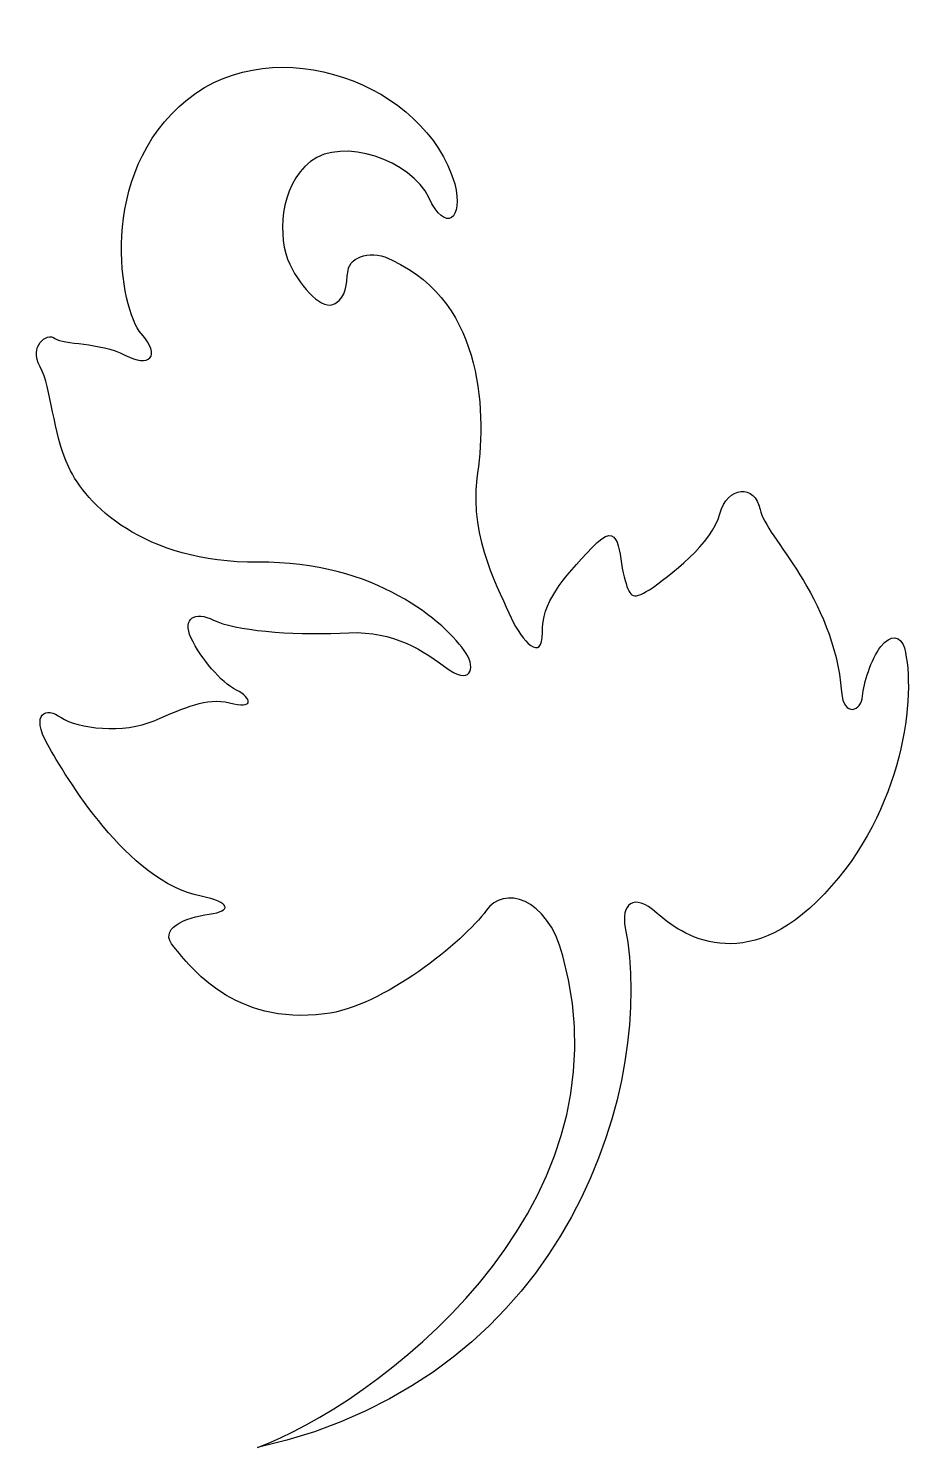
# Model space of a CAD drawing. Header units: centimetres. Extents: x -6.5 to 6.5, y -10 to 10.6.
import ezdxf

# ---------------------------------------------------------------- set-up
doc = ezdxf.new("R2010")
doc.units = ezdxf.units.CM
doc.header["$MEASUREMENT"] = 0
doc.layers.add('Camada 1', color=7, linetype='Continuous')

msp = doc.modelspace()

# ---------------------------------------------------------------- linework, layer by layer
at = {"layer": 'Camada 1'}
msp.add_open_spline([(5.9443, 1.6122), (5.79949, 1.41969), (5.69726, 1.08396), (5.67847, 0.89142), (5.67847, 0.89142), (5.66659, 0.67671), (5.40418, 0.57448), (5.37174, 0.95444), (5.37174, 0.95444), (5.26268, 2.35006), (4.26245, 3.21231), (4.18746, 3.60594), (4.18746, 3.60594), (4.11414, 3.98252), (3.71375, 3.94844), (3.59953, 3.5463), (3.59953, 3.5463), (3.50925, 3.12709), (2.85317, 2.62955), (2.58051, 2.44034), (2.58051, 2.44034), (2.30444, 2.27508), (2.29426, 2.33985), (2.20737, 2.6261), (2.20737, 2.6261), (2.12556, 2.9345), (2.17327, 3.51902), (1.74385, 3.05377), (1.74385, 3.05377), (1.31268, 2.60565), (1.00595, 2.23925), (1.02133, 1.82004), (1.02133, 1.82004), (1.02133, 1.37192), (0.71801, 1.68886), (0.56633, 2.03308), (0.56633, 2.03308), (0.4079, 2.39093), (-0.04536, 3.18841), (0.06534, 4.05577), (0.06534, 4.05577), (0.20001, 4.94869), (0.2034, 6.59476), (-1.16833, 7.23548), (-1.16833, 7.23548), (-1.44781, 7.38542), (-1.77838, 7.29853), (-1.80905, 7.08382), (-1.80905, 7.08382), (-1.84313, 6.86228), (-1.81757, 6.71573), (-1.9982, 6.60328), (-1.9982, 6.60328), (-2.1737, 6.49422), (-2.48043, 6.81458), (-2.65765, 7.17412), (-2.65765, 7.17412), (-2.83828, 7.55753), (-2.81442, 8.30561), (-2.35433, 8.67026), (-2.35433, 8.67026), (-1.89083, 9.03322), (-0.88375, 8.68391), (-0.63327, 8.14371), (-0.63327, 8.14371), (-0.38959, 7.62058), (-0.12376, 7.83018), (-0.25669, 8.34479), (-0.25669, 8.34479), (-0.67579, 9.80349), (-2.86037, 10.60607), (-4.14691, 9.57346), (-4.14691, 9.57346), (-5.48967, 8.48629), (-5.12502, 6.50964), (-4.81829, 6.16541), (-4.81829, 6.16541), (-4.51328, 5.8246), (-4.70582, 5.66953), (-5.05515, 5.85357), (-5.05515, 5.85357), (-5.42152, 6.03931), (-5.95145, 6.00692), (-6.07417, 6.09556), (-6.07417, 6.09556), (-6.19003, 6.18928), (-6.46099, 5.9797), (-6.29057, 5.6849), (-6.29057, 5.6849), (-6.11676, 5.36449), (-6.11676, 4.74423), (-5.87308, 4.22282), (-5.87308, 4.22282), (-5.62429, 3.68606), (-4.80295, 2.83572), (-3.11766, 2.8391), (-3.11766, 2.8391), (-1.41022, 2.86297), (-0.38438, 1.96156), (-0.08789, 1.51338), (-0.08789, 1.51338), (0.05014, 1.29526), (-0.02143, 1.03118), (-0.40314, 1.32087), (-0.40314, 1.32087), (-0.80872, 1.62244), (-1.22449, 1.8644), (-1.92314, 1.80821), (-1.92314, 1.80821), (-2.64564, 1.7758), (-3.46698, 1.85078), (-3.76689, 1.99731), (-3.76689, 1.99731), (-4.04124, 2.13362), (-4.21845, 2.0229), (-4.09407, 1.73662), (-4.09407, 1.73662), (-3.94582, 1.43838), (-3.66296, 1.09419), (-3.4329, 0.98002), (-3.4329, 0.98002), (-3.20115, 0.86075), (-3.17729, 0.69377), (-3.53172, 0.796), (-3.53172, 0.796), (-3.88785, 0.87437), (-4.16222, 0.72784), (-4.63083, 0.53525), (-4.63083, 0.53525), (-5.07218, 0.34099), (-5.74697, 0.42114), (-5.98552, 0.57957), (-5.98552, 0.57957), (-6.19851, 0.74488), (-6.43708, 0.64431), (-6.17978, 0.18598), (-6.17978, 0.18598), (-5.92247, -0.26561), (-5.02276, -1.80776), (-3.94749, -2.01903), (-3.94749, -2.01903), (-3.51124, -2.10597), (-3.49593, -2.23549), (-3.82822, -2.27806), (-3.82822, -2.27806), (-4.18266, -2.32918), (-4.58993, -2.49616), (-4.33773, -2.7586), (-4.33773, -2.7586), (-4.10429, -3.04485), (-3.47379, -3.89686), (-2.14976, -3.73161), (-2.14976, -3.73161), (-1.30968, -3.6362), (-0.12366, -2.67852), (0.2035, -2.22526), (0.2035, -2.22526), (0.44887, -1.87249), (1.08959, -2.01396), (1.31621, -2.88468), (1.31621, -2.88468), (2.35909, -6.64203), (-1.48007, -9.42648), (-3.12442, -10.03986), (-3.12442, -10.03986), (1.49346, -9.00555), (2.65561, -4.63641), (2.2262, -2.47746), (2.2262, -2.47746), (2.15804, -2.14689), (2.34206, -1.95089), (2.68462, -2.26278), (2.68462, -2.26278), (3.02707, -2.57631), (3.9711, -3.21364), (5.12302, -1.9833), (5.12302, -1.9833), (6.27671, -0.77852), (6.46581, 0.9187), (6.28692, 1.59516), (6.28692, 1.59516), (6.23915, 1.76216), (6.08577, 1.80304), (5.9443, 1.6122)], degree=3, knots=[0, 0, 0, 0, 0.0212766, 0.0212766, 0.0212766, 0.0212766, 0.04255319, 0.04255319, 0.04255319, 0.04255319, 0.06382979, 0.06382979, 0.06382979, 0.06382979, 0.08510638, 0.08510638, 0.08510638, 0.08510638, 0.10638298, 0.10638298, 0.10638298, 0.10638298, 0.12765957, 0.12765957, 0.12765957, 0.12765957, 0.14893617, 0.14893617, 0.14893617, 0.14893617, 0.17021277, 0.17021277, 0.17021277, 0.17021277, 0.19148936, 0.19148936, 0.19148936, 0.19148936, 0.21276596, 0.21276596, 0.21276596, 0.21276596, 0.23404255, 0.23404255, 0.23404255, 0.23404255, 0.25531915, 0.25531915, 0.25531915, 0.25531915, 0.27659574, 0.27659574, 0.27659574, 0.27659574, 0.29787234, 0.29787234, 0.29787234, 0.29787234, 0.31914894, 0.31914894, 0.31914894, 0.31914894, 0.34042553, 0.34042553, 0.34042553, 0.34042553, 0.36170213, 0.36170213, 0.36170213, 0.36170213, 0.38297872, 0.38297872, 0.38297872, 0.38297872, 0.40425532, 0.40425532, 0.40425532, 0.40425532, 0.42553191, 0.42553191, 0.42553191, 0.42553191, 0.44680851, 0.44680851, 0.44680851, 0.44680851, 0.46808511, 0.46808511, 0.46808511, 0.46808511, 0.4893617, 0.4893617, 0.4893617, 0.4893617, 0.5106383, 0.5106383, 0.5106383, 0.5106383, 0.53191489, 0.53191489, 0.53191489, 0.53191489, 0.55319149, 0.55319149, 0.55319149, 0.55319149, 0.57446809, 0.57446809, 0.57446809, 0.57446809, 0.59574468, 0.59574468, 0.59574468, 0.59574468, 0.61702128, 0.61702128, 0.61702128, 0.61702128, 0.63829787, 0.63829787, 0.63829787, 0.63829787, 0.65957447, 0.65957447, 0.65957447, 0.65957447, 0.68085106, 0.68085106, 0.68085106, 0.68085106, 0.70212766, 0.70212766, 0.70212766, 0.70212766, 0.72340426, 0.72340426, 0.72340426, 0.72340426, 0.74468085, 0.74468085, 0.74468085, 0.74468085, 0.76595745, 0.76595745, 0.76595745, 0.76595745, 0.78723404, 0.78723404, 0.78723404, 0.78723404, 0.80851064, 0.80851064, 0.80851064, 0.80851064, 0.82978723, 0.82978723, 0.82978723, 0.82978723, 0.85106383, 0.85106383, 0.85106383, 0.85106383, 0.87234043, 0.87234043, 0.87234043, 0.87234043, 0.89361702, 0.89361702, 0.89361702, 0.89361702, 0.91489362, 0.91489362, 0.91489362, 0.91489362, 0.93617021, 0.93617021, 0.93617021, 0.93617021, 0.95744681, 0.95744681, 0.95744681, 0.95744681, 1, 1, 1, 1], dxfattribs=at)

doc.saveas('drawing.dxf')
